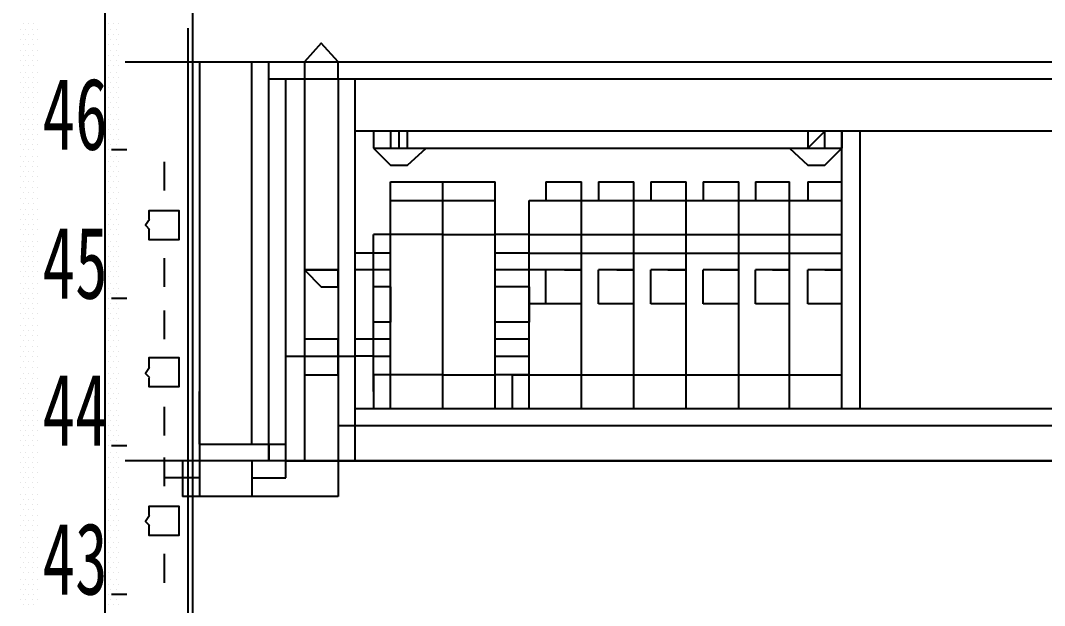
# Model space of a CAD drawing. Header units: metres. Extents: x 17 to 1264, y 17 to 859.
# Drawn here: x 160.3 to 247.5, y 627.5 to 677.3 of the extents above; entities that cross this region are included whole.
import ezdxf

# ---------------------------------------------------------------- set-up
doc = ezdxf.new("R2010")
doc.units = ezdxf.units.M
for name, color, linetype in [('LINES', 7, 'Continuous'), ('POLYLINES', 4, 'Continuous'), ('TEXTS', 3, 'Continuous')]:
    doc.layers.add(name, color=color, linetype=linetype)

msp = doc.modelspace()

# ---------------------------------------------------------------- linework, layer by layer
at = {"layer": 'LINES'}
for p, q in [((174.95, 98.64), (174.95, 693.94)), ((160.27, 676.51), (160.27, 676.51)), ((160.55, 677.09), (160.55, 677.09)), ((160.7, 676.51), (160.7, 676.51)), ((160.99, 677.09), (160.99, 677.09)), ((161.27, 676.51), (161.27, 676.51)), ((161.42, 677.09), (161.42, 677.09)), ((161.71, 676.51), (161.71, 676.51)), ((167.47, 676.51), (167.47, 676.51)), ((167.75, 677.09), (167.75, 677.09)), ((167.9, 676.51), (167.9, 676.51)), ((168.19, 677.09), (168.19, 677.09)), ((168.47, 676.51), (168.47, 676.51)), ((168.62, 677.09), (168.62, 677.09)), ((160.27, 675.65), (160.27, 675.65)), ((160.55, 676.08), (160.55, 676.08)), ((160.7, 675.65), (160.7, 675.65)), ((160.99, 676.08), (160.99, 676.08)), ((161.27, 675.65), (161.27, 675.65)), ((161.42, 676.08), (161.42, 676.08)), ((161.71, 675.65), (161.71, 675.65)), ((167.47, 675.65), (167.47, 675.65)), ((167.75, 676.08), (167.75, 676.08)), ((167.9, 675.65), (167.9, 675.65)), ((168.19, 676.08), (168.19, 676.08)), ((168.47, 675.65), (168.47, 675.65)), ((168.62, 676.08), (168.62, 676.08)), ((160.27, 674.78), (160.27, 674.78)), ((160.55, 675.22), (160.55, 675.22)), ((160.7, 674.78), (160.7, 674.78)), ((160.99, 675.22), (160.99, 675.22)), ((161.27, 674.78), (161.27, 674.78)), ((161.42, 675.22), (161.42, 675.22)), ((161.71, 674.78), (161.71, 674.78)), ((167.47, 674.78), (167.47, 674.78)), ((167.75, 675.22), (167.75, 675.22)), ((167.9, 674.78), (167.9, 674.78)), ((168.19, 675.22), (168.19, 675.22)), ((168.47, 674.78), (168.47, 674.78)), ((168.62, 675.22), (168.62, 675.22)), ((160.27, 673.92), (160.27, 673.92)), ((160.55, 674.35), (160.55, 674.35)), ((160.7, 673.92), (160.7, 673.92)), ((160.99, 674.35), (160.99, 674.35)), ((161.27, 673.92), (161.27, 673.92)), ((161.42, 674.35), (161.42, 674.35)), ((161.71, 673.92), (161.71, 673.92)), ((167.47, 673.92), (167.47, 673.92)), ((167.75, 674.35), (167.75, 674.35)), ((167.9, 673.92), (167.9, 673.92)), ((168.19, 674.35), (168.19, 674.35)), ((168.47, 673.92), (168.47, 673.92)), ((168.62, 674.35), (168.62, 674.35)), ((169.19, 673.78), (321.26, 673.78)), ((169.63, 673.78), (320.54, 673.78)), ((175.53, 673.78), (175.53, 636.77)), ((179.99, 641.23), (179.99, 673.78)), ((181.43, 641.23), (181.43, 673.78)), ((182.87, 673.78), (188.78, 673.78)), ((160.27, 672.91), (160.27, 672.91)), ((160.55, 673.49), (160.55, 673.49)), ((160.7, 672.91), (160.7, 672.91)), ((160.99, 673.49), (160.99, 673.49)), ((161.27, 672.91), (161.27, 672.91)), ((161.42, 673.49), (161.42, 673.49)), ((161.71, 672.91), (161.71, 672.91)), ((167.47, 672.91), (167.47, 672.91)), ((167.75, 673.49), (167.75, 673.49)), ((167.9, 672.91), (167.9, 672.91)), ((168.19, 673.49), (168.19, 673.49)), ((168.47, 672.91), (168.47, 672.91)), ((168.62, 673.49), (168.62, 673.49)), ((160.27, 672.05), (160.27, 672.05)), ((160.55, 672.48), (160.55, 672.48)), ((160.7, 672.05), (160.7, 672.05)), ((160.99, 672.48), (160.99, 672.48)), ((161.27, 672.05), (161.27, 672.05)), ((161.42, 672.48), (161.42, 672.48)), ((161.71, 672.05), (161.71, 672.05)), ((167.47, 672.05), (167.47, 672.05)), ((167.75, 672.48), (167.75, 672.48)), ((167.9, 672.05), (167.9, 672.05)), ((168.19, 672.48), (168.19, 672.48)), ((168.47, 672.05), (168.47, 672.05)), ((168.62, 672.48), (168.62, 672.48)), ((181.43, 672.34), (187.34, 672.34)), ((182.87, 672.34), (305.71, 672.34)), ((182.87, 639.79), (182.87, 672.34)), ((184.46, 672.34), (305.71, 672.34)), ((184.46, 672.34), (184.46, 639.79)), ((187.34, 672.34), (187.34, 639.79)), ((188.78, 639.79), (188.78, 672.34)), ((160.27, 671.18), (160.27, 671.18)), ((160.55, 671.62), (160.55, 671.62)), ((160.7, 671.18), (160.7, 671.18)), ((160.99, 671.62), (160.99, 671.62)), ((161.27, 671.18), (161.27, 671.18)), ((161.42, 671.62), (161.42, 671.62)), ((161.71, 671.18), (161.71, 671.18)), ((167.47, 671.18), (167.47, 671.18)), ((167.75, 671.62), (167.75, 671.62)), ((167.9, 671.18), (167.9, 671.18)), ((168.19, 671.62), (168.19, 671.62)), ((168.47, 671.18), (168.47, 671.18)), ((168.62, 671.62), (168.62, 671.62)), ((160.27, 670.32), (160.27, 670.32)), ((160.55, 670.75), (160.55, 670.75)), ((160.7, 670.32), (160.7, 670.32)), ((160.99, 670.75), (160.99, 670.75)), ((161.27, 670.32), (161.27, 670.32)), ((161.42, 670.75), (161.42, 670.75)), ((161.71, 670.32), (161.71, 670.32)), ((167.47, 670.32), (167.47, 670.32)), ((167.75, 670.75), (167.75, 670.75)), ((167.9, 670.32), (167.9, 670.32)), ((168.19, 670.75), (168.19, 670.75)), ((168.47, 670.32), (168.47, 670.32)), ((168.62, 670.75), (168.62, 670.75)), ((160.27, 669.31), (160.27, 669.31)), ((160.55, 669.89), (160.55, 669.89)), ((160.7, 669.31), (160.7, 669.31)), ((160.99, 669.89), (160.99, 669.89)), ((161.27, 669.31), (161.27, 669.31)), ((161.42, 669.89), (161.42, 669.89)), ((161.71, 669.31), (161.71, 669.31)), ((167.47, 669.31), (167.47, 669.31)), ((167.75, 669.89), (167.75, 669.89)), ((167.9, 669.31), (167.9, 669.31)), ((168.19, 669.89), (168.19, 669.89)), ((168.47, 669.31), (168.47, 669.31)), ((168.62, 669.89), (168.62, 669.89)), ((160.27, 668.45), (160.27, 668.45)), ((160.55, 668.88), (160.55, 668.88)), ((160.7, 668.45), (160.7, 668.45)), ((160.99, 668.88), (160.99, 668.88)), ((161.27, 668.45), (161.27, 668.45)), ((161.42, 668.88), (161.42, 668.88)), ((161.71, 668.45), (161.71, 668.45)), ((167.47, 668.45), (167.47, 668.45)), ((167.75, 668.88), (167.75, 668.88)), ((167.9, 668.45), (167.9, 668.45)), ((168.19, 668.88), (168.19, 668.88)), ((168.47, 668.45), (168.47, 668.45)), ((168.62, 668.88), (168.62, 668.88)), ((160.27, 667.58), (160.27, 667.58)), ((160.55, 668.02), (160.55, 668.02)), ((160.7, 667.58), (160.7, 667.58)), ((160.99, 668.02), (160.99, 668.02)), ((161.27, 667.58), (161.27, 667.58)), ((161.42, 668.02), (161.42, 668.02)), ((161.71, 667.58), (161.71, 667.58)), ((167.47, 667.58), (167.47, 667.58)), ((167.75, 668.02), (167.75, 668.02)), ((167.9, 667.58), (167.9, 667.58)), ((168.19, 668.02), (168.19, 668.02)), ((168.47, 667.58), (168.47, 667.58)), ((168.62, 668.02), (168.62, 668.02)), ((298.36, 667.87), (188.78, 667.87)), ((190.36, 667.87), (190.36, 666.43)), ((192.52, 667.87), (192.52, 666.43)), ((230.25, 644.26), (230.25, 667.87)), ((230.25, 667.87), (230.25, 666.43)), ((231.83, 644.26), (231.83, 667.87)), ((160.27, 666.72), (160.27, 666.72)), ((160.55, 667.15), (160.55, 667.15)), ((160.7, 666.72), (160.7, 666.72)), ((160.99, 667.15), (160.99, 667.15)), ((161.27, 666.72), (161.27, 666.72)), ((161.42, 667.15), (161.42, 667.15)), ((161.71, 666.72), (161.71, 666.72)), ((167.47, 666.72), (167.47, 666.72)), ((167.75, 667.15), (167.75, 667.15)), ((167.9, 666.72), (167.9, 666.72)), ((168.19, 667.15), (168.19, 667.15)), ((168.47, 666.72), (168.47, 666.72)), ((168.62, 667.15), (168.62, 667.15)), ((160.55, 666.29), (160.55, 666.29)), ((160.99, 666.29), (160.99, 666.29)), ((161.42, 666.29), (161.42, 666.29)), ((167.75, 666.29), (167.75, 666.29)), ((169.34, 666.29), (168.04, 666.29)), ((168.19, 666.29), (168.19, 666.29)), ((168.62, 666.29), (168.62, 666.29)), ((190.36, 666.43), (230.25, 666.43)), ((160.27, 665.71), (160.27, 665.71)), ((160.55, 665.28), (160.55, 665.28)), ((160.7, 665.71), (160.7, 665.71)), ((160.99, 665.28), (160.99, 665.28)), ((161.27, 665.71), (161.27, 665.71)), ((161.42, 665.28), (161.42, 665.28)), ((161.71, 665.71), (161.71, 665.71)), ((167.47, 665.71), (167.47, 665.71)), ((167.75, 665.28), (167.75, 665.28)), ((167.9, 665.71), (167.9, 665.71)), ((168.19, 665.28), (168.19, 665.28)), ((168.47, 665.71), (168.47, 665.71)), ((168.62, 665.28), (168.62, 665.28)), ((172.51, 665.28), (172.51, 662.83)), ((160.27, 664.85), (160.27, 664.85)), ((160.55, 664.42), (160.55, 664.42)), ((160.7, 664.85), (160.7, 664.85)), ((160.99, 664.42), (160.99, 664.42)), ((161.27, 664.85), (161.27, 664.85)), ((161.42, 664.42), (161.42, 664.42)), ((161.71, 664.85), (161.71, 664.85)), ((167.47, 664.85), (167.47, 664.85)), ((167.75, 664.42), (167.75, 664.42)), ((167.9, 664.85), (167.9, 664.85)), ((168.19, 664.42), (168.19, 664.42)), ((168.47, 664.85), (168.47, 664.85)), ((168.62, 664.42), (168.62, 664.42)), ((160.27, 663.98), (160.27, 663.98)), ((160.55, 663.55), (160.55, 663.55)), ((160.7, 663.98), (160.7, 663.98)), ((160.99, 663.55), (160.99, 663.55)), ((161.27, 663.98), (161.27, 663.98)), ((161.42, 663.55), (161.42, 663.55)), ((161.71, 663.98), (161.71, 663.98)), ((167.47, 663.98), (167.47, 663.98)), ((167.75, 663.55), (167.75, 663.55)), ((167.9, 663.98), (167.9, 663.98)), ((168.19, 663.55), (168.19, 663.55)), ((168.47, 663.98), (168.47, 663.98)), ((168.62, 663.55), (168.62, 663.55)), ((191.8, 663.55), (200.73, 663.55)), ((191.8, 644.26), (191.8, 663.55)), ((196.27, 644.26), (196.27, 663.55)), ((200.73, 644.26), (200.73, 663.55)), ((205.05, 663.55), (208.07, 663.55)), ((205.05, 663.55), (205.05, 661.97)), ((208.07, 661.97), (208.07, 663.55)), ((209.51, 663.55), (212.54, 663.55)), ((209.51, 663.55), (209.51, 661.97)), ((212.54, 661.97), (212.54, 663.55)), ((213.98, 663.55), (213.98, 661.97)), ((213.98, 663.55), (217, 663.55)), ((217, 661.97), (217, 663.55)), ((218.44, 663.55), (218.44, 661.97)), ((218.44, 663.55), (221.47, 663.55)), ((221.47, 661.97), (221.47, 663.55)), ((222.91, 663.55), (225.79, 663.55)), ((222.91, 663.55), (222.91, 661.97)), ((225.79, 661.97), (225.79, 663.55)), ((227.37, 663.55), (230.25, 663.55)), ((227.37, 663.55), (227.37, 661.97)), ((230.25, 661.97), (230.25, 663.55)), ((160.27, 663.12), (160.27, 663.12)), ((160.55, 662.69), (160.55, 662.69)), ((160.7, 663.12), (160.7, 663.12)), ((160.99, 662.69), (160.99, 662.69)), ((161.27, 663.12), (161.27, 663.12)), ((161.42, 662.69), (161.42, 662.69)), ((161.71, 663.12), (161.71, 663.12)), ((167.47, 663.12), (167.47, 663.12)), ((167.75, 662.69), (167.75, 662.69)), ((167.9, 663.12), (167.9, 663.12)), ((168.19, 662.69), (168.19, 662.69)), ((168.47, 663.12), (168.47, 663.12)), ((168.62, 662.69), (168.62, 662.69)), ((160.27, 662.11), (160.27, 662.11)), ((160.55, 661.68), (160.55, 661.68)), ((160.7, 662.11), (160.7, 662.11)), ((160.99, 661.68), (160.99, 661.68)), ((161.27, 662.11), (161.27, 662.11)), ((161.42, 661.68), (161.42, 661.68)), ((161.71, 662.11), (161.71, 662.11)), ((167.47, 662.11), (167.47, 662.11)), ((167.75, 661.68), (167.75, 661.68)), ((167.9, 662.11), (167.9, 662.11)), ((168.19, 661.68), (168.19, 661.68)), ((168.47, 662.11), (168.47, 662.11)), ((168.62, 661.68), (168.62, 661.68)), ((191.8, 661.97), (200.73, 661.97)), ((203.61, 661.97), (230.25, 661.97)), ((203.61, 644.26), (203.61, 661.97)), ((205.05, 661.97), (208.07, 661.97)), ((205.05, 661.97), (205.05, 661.97)), ((208.07, 644.26), (208.07, 661.97)), ((208.07, 661.97), (208.07, 661.97)), ((209.51, 661.97), (212.54, 661.97)), ((209.51, 661.97), (209.51, 661.97)), ((212.54, 644.26), (212.54, 661.97)), ((212.54, 661.97), (212.54, 661.97)), ((213.98, 661.97), (217, 661.97)), ((213.98, 661.97), (213.98, 661.97)), ((217, 644.26), (217, 661.97)), ((218.44, 661.97), (221.47, 661.97)), ((218.44, 661.97), (218.44, 661.97)), ((221.47, 644.26), (221.47, 661.97)), ((221.47, 661.97), (221.47, 661.97)), ((222.91, 661.97), (225.79, 661.97)), ((222.91, 661.97), (222.91, 661.97)), ((225.79, 644.26), (225.79, 661.97)), ((225.79, 661.97), (225.79, 661.97)), ((227.37, 661.97), (230.25, 661.97)), ((227.37, 661.97), (227.37, 661.97)), ((230.25, 661.97), (230.25, 661.97)), ((160.27, 661.25), (160.27, 661.25)), ((160.55, 660.82), (160.55, 660.82)), ((160.7, 661.25), (160.7, 661.25)), ((160.99, 660.82), (160.99, 660.82)), ((161.27, 661.25), (161.27, 661.25)), ((161.42, 660.82), (161.42, 660.82)), ((161.71, 661.25), (161.71, 661.25)), ((167.47, 661.25), (167.47, 661.25)), ((167.75, 660.82), (167.75, 660.82)), ((167.9, 661.25), (167.9, 661.25)), ((168.19, 660.82), (168.19, 660.82)), ((168.47, 661.25), (168.47, 661.25)), ((168.62, 660.82), (168.62, 660.82)), ((160.27, 660.38), (160.27, 660.38)), ((160.55, 659.95), (160.55, 659.95)), ((160.7, 660.38), (160.7, 660.38)), ((160.99, 659.95), (160.99, 659.95)), ((161.27, 660.38), (161.27, 660.38)), ((161.42, 659.95), (161.42, 659.95)), ((161.71, 660.38), (161.71, 660.38)), ((167.47, 660.38), (167.47, 660.38)), ((167.75, 659.95), (167.75, 659.95)), ((167.9, 660.38), (167.9, 660.38)), ((168.19, 659.95), (168.19, 659.95)), ((168.47, 660.38), (168.47, 660.38)), ((168.62, 659.95), (168.62, 659.95)), ((160.27, 659.52), (160.27, 659.52)), ((160.55, 659.09), (160.55, 659.09)), ((160.7, 659.52), (160.7, 659.52)), ((160.99, 659.09), (160.99, 659.09)), ((161.27, 659.52), (161.27, 659.52)), ((161.42, 659.09), (161.42, 659.09)), ((161.71, 659.52), (161.71, 659.52)), ((167.47, 659.52), (167.47, 659.52)), ((167.75, 659.09), (167.75, 659.09)), ((167.9, 659.52), (167.9, 659.52)), ((168.19, 659.09), (168.19, 659.09)), ((168.47, 659.52), (168.47, 659.52)), ((168.62, 659.09), (168.62, 659.09)), ((190.36, 647.14), (190.36, 659.09)), ((191.8, 659.09), (190.36, 659.09)), ((196.27, 659.09), (191.8, 659.09)), ((196.27, 659.09), (200.73, 659.09)), ((203.61, 659.09), (200.73, 659.09)), ((203.61, 659.09), (230.25, 659.09)), ((160.27, 658.51), (160.27, 658.51)), ((160.55, 658.08), (160.55, 658.08)), ((160.7, 658.51), (160.7, 658.51)), ((160.99, 658.08), (160.99, 658.08)), ((161.27, 658.51), (161.27, 658.51)), ((161.42, 658.08), (161.42, 658.08)), ((161.71, 658.51), (161.71, 658.51)), ((167.47, 658.51), (167.47, 658.51)), ((167.75, 658.08), (167.75, 658.08)), ((167.9, 658.51), (167.9, 658.51)), ((168.19, 658.08), (168.19, 658.08)), ((168.47, 658.51), (168.47, 658.51)), ((168.62, 658.08), (168.62, 658.08)), ((160.27, 657.65), (160.27, 657.65)), ((160.55, 657.22), (160.55, 657.22)), ((160.7, 657.65), (160.7, 657.65)), ((160.99, 657.22), (160.99, 657.22)), ((161.27, 657.65), (161.27, 657.65)), ((161.42, 657.22), (161.42, 657.22)), ((161.71, 657.65), (161.71, 657.65)), ((167.47, 657.65), (167.47, 657.65)), ((167.75, 657.22), (167.75, 657.22)), ((167.9, 657.65), (167.9, 657.65)), ((168.19, 657.22), (168.19, 657.22)), ((168.47, 657.65), (168.47, 657.65)), ((168.62, 657.22), (168.62, 657.22)), ((172.51, 657.07), (172.51, 654.62)), ((190.36, 657.5), (188.78, 657.5)), ((191.8, 657.5), (190.36, 657.5)), ((203.61, 657.5), (200.73, 657.5)), ((203.61, 657.5), (230.25, 657.5)), ((160.27, 656.78), (160.27, 656.78)), ((160.55, 656.35), (160.55, 656.35)), ((160.7, 656.78), (160.7, 656.78)), ((160.99, 656.35), (160.99, 656.35)), ((161.27, 656.78), (161.27, 656.78)), ((161.42, 656.35), (161.42, 656.35)), ((161.71, 656.78), (161.71, 656.78)), ((167.47, 656.78), (167.47, 656.78)), ((167.75, 656.35), (167.75, 656.35)), ((167.9, 656.78), (167.9, 656.78)), ((168.19, 656.35), (168.19, 656.35)), ((168.47, 656.78), (168.47, 656.78)), ((168.62, 656.35), (168.62, 656.35)), ((160.27, 655.92), (160.27, 655.92)), ((160.55, 655.49), (160.55, 655.49)), ((160.7, 655.92), (160.7, 655.92)), ((160.99, 655.49), (160.99, 655.49)), ((161.27, 655.92), (161.27, 655.92)), ((161.42, 655.49), (161.42, 655.49)), ((161.71, 655.92), (161.71, 655.92)), ((167.47, 655.92), (167.47, 655.92)), ((167.75, 655.49), (167.75, 655.49)), ((167.9, 655.92), (167.9, 655.92)), ((168.19, 655.49), (168.19, 655.49)), ((168.47, 655.92), (168.47, 655.92)), ((168.62, 655.49), (168.62, 655.49)), ((184.46, 656.06), (187.34, 656.06)), ((190.36, 656.06), (188.78, 656.06)), ((191.8, 656.06), (190.36, 656.06)), ((203.61, 656.06), (200.73, 656.06)), ((205.05, 656.06), (203.61, 656.06)), ((203.61, 653.18), (203.61, 656.06)), ((205.05, 653.18), (205.05, 656.06)), ((205.05, 656.06), (205.05, 656.06)), ((208.07, 656.06), (205.05, 656.06)), ((206.63, 656.06), (205.05, 656.06)), ((206.63, 656.06), (208.07, 656.06)), ((206.63, 656.06), (206.63, 656.06)), ((208.07, 656.06), (208.07, 656.06)), ((208.07, 653.18), (208.07, 656.06)), ((212.54, 656.06), (209.51, 656.06)), ((211.1, 656.06), (209.51, 656.06)), ((209.51, 656.06), (209.51, 656.06)), ((209.51, 653.18), (209.51, 656.06)), ((211.1, 656.06), (212.54, 656.06)), ((211.1, 656.06), (211.1, 656.06)), ((212.54, 656.06), (212.54, 656.06)), ((212.54, 653.18), (212.54, 656.06)), ((213.98, 656.06), (213.98, 656.06)), ((217, 656.06), (213.98, 656.06)), ((215.42, 656.06), (213.98, 656.06)), ((213.98, 653.18), (213.98, 656.06)), ((215.42, 656.06), (217, 656.06)), ((215.42, 656.06), (215.42, 656.06)), ((217, 656.06), (217, 656.06)), ((217, 653.18), (217, 656.06)), ((218.44, 656.06), (218.44, 656.06)), ((221.47, 656.06), (218.44, 656.06)), ((219.88, 656.06), (218.44, 656.06)), ((218.44, 653.18), (218.44, 656.06)), ((219.88, 656.06), (221.47, 656.06)), ((219.88, 656.06), (219.88, 656.06)), ((221.47, 656.06), (221.47, 656.06)), ((221.47, 653.18), (221.47, 656.06)), ((222.91, 656.06), (222.91, 656.06)), ((225.79, 656.06), (222.91, 656.06)), ((222.91, 653.18), (222.91, 656.06)), ((224.35, 656.06), (222.91, 656.06)), ((224.35, 656.06), (225.79, 656.06)), ((224.35, 656.06), (224.35, 656.06)), ((225.79, 656.06), (225.79, 656.06)), ((225.79, 653.18), (225.79, 656.06)), ((230.25, 656.06), (227.37, 656.06)), ((228.81, 656.06), (227.37, 656.06)), ((227.37, 656.06), (227.37, 656.06)), ((227.37, 653.18), (227.37, 656.06)), ((228.81, 656.06), (230.25, 656.06)), ((228.81, 656.06), (228.81, 656.06)), ((230.25, 656.06), (230.25, 656.06)), ((230.25, 653.18), (230.25, 656.06)), ((160.27, 654.91), (160.27, 654.91)), ((160.55, 654.48), (160.55, 654.48)), ((160.7, 654.91), (160.7, 654.91)), ((160.99, 654.48), (160.99, 654.48)), ((161.27, 654.91), (161.27, 654.91)), ((161.42, 654.48), (161.42, 654.48)), ((161.71, 654.91), (161.71, 654.91)), ((167.47, 654.91), (167.47, 654.91)), ((167.75, 654.48), (167.75, 654.48)), ((167.9, 654.91), (167.9, 654.91)), ((168.19, 654.48), (168.19, 654.48)), ((168.47, 654.91), (168.47, 654.91)), ((168.62, 654.48), (168.62, 654.48)), ((191.8, 654.62), (190.36, 654.62)), ((191.8, 654.62), (191.8, 651.6)), ((203.61, 654.62), (200.73, 654.62)), ((203.61, 654.62), (203.61, 651.6)), ((160.27, 654.05), (160.27, 654.05)), ((160.55, 653.62), (160.55, 653.62)), ((160.7, 654.05), (160.7, 654.05)), ((160.99, 653.62), (160.99, 653.62)), ((161.27, 654.05), (161.27, 654.05)), ((161.42, 653.62), (161.42, 653.62)), ((161.71, 654.05), (161.71, 654.05)), ((167.47, 654.05), (167.47, 654.05)), ((167.75, 653.62), (167.75, 653.62)), ((167.9, 654.05), (167.9, 654.05)), ((169.34, 653.62), (168.04, 653.62)), ((168.19, 653.62), (168.19, 653.62)), ((168.47, 654.05), (168.47, 654.05)), ((168.62, 653.62), (168.62, 653.62)), ((160.27, 653.18), (160.27, 653.18)), ((160.55, 652.75), (160.55, 652.75)), ((160.7, 653.18), (160.7, 653.18)), ((160.99, 652.75), (160.99, 652.75)), ((161.27, 653.18), (161.27, 653.18)), ((161.42, 652.75), (161.42, 652.75)), ((161.71, 653.18), (161.71, 653.18)), ((167.47, 653.18), (167.47, 653.18)), ((167.75, 652.75), (167.75, 652.75)), ((167.9, 653.18), (167.9, 653.18)), ((168.19, 652.75), (168.19, 652.75)), ((168.47, 653.18), (168.47, 653.18)), ((168.62, 652.75), (168.62, 652.75)), ((191.8, 653.18), (191.8, 653.18)), ((205.05, 653.18), (203.61, 653.18)), ((203.61, 653.18), (203.61, 653.18)), ((208.07, 653.18), (205.05, 653.18)), ((208.07, 653.18), (208.07, 653.18)), ((212.54, 653.18), (209.51, 653.18)), ((209.51, 653.18), (209.51, 653.18)), ((212.54, 653.18), (212.54, 653.18)), ((217, 653.18), (213.98, 653.18)), ((213.98, 653.18), (213.98, 653.18)), ((217, 653.18), (217, 653.18)), ((221.47, 653.18), (218.44, 653.18)), ((218.44, 653.18), (218.44, 653.18)), ((221.47, 653.18), (221.47, 653.18)), ((225.79, 653.18), (222.91, 653.18)), ((222.91, 653.18), (222.91, 653.18)), ((225.79, 653.18), (225.79, 653.18)), ((230.25, 653.18), (227.37, 653.18)), ((227.37, 653.18), (227.37, 653.18)), ((230.25, 653.18), (230.25, 653.18)), ((160.27, 652.32), (160.27, 652.32)), ((160.55, 651.89), (160.55, 651.89)), ((160.7, 652.32), (160.7, 652.32)), ((160.99, 651.89), (160.99, 651.89)), ((161.27, 652.32), (161.27, 652.32)), ((161.42, 651.89), (161.42, 651.89)), ((161.71, 652.32), (161.71, 652.32)), ((167.47, 652.32), (167.47, 652.32)), ((167.75, 651.89), (167.75, 651.89)), ((167.9, 652.32), (167.9, 652.32)), ((168.19, 651.89), (168.19, 651.89)), ((168.47, 652.32), (168.47, 652.32)), ((168.62, 651.89), (168.62, 651.89)), ((172.51, 652.61), (172.51, 650.16)), ((160.27, 651.31), (160.27, 651.31)), ((160.7, 651.31), (160.7, 651.31)), ((161.27, 651.31), (161.27, 651.31)), ((161.71, 651.31), (161.71, 651.31)), ((167.47, 651.31), (167.47, 651.31)), ((167.9, 651.31), (167.9, 651.31)), ((168.47, 651.31), (168.47, 651.31)), ((191.8, 651.6), (190.36, 651.6)), ((203.61, 651.6), (200.73, 651.6)), ((160.27, 650.45), (160.27, 650.45)), ((160.55, 650.88), (160.55, 650.88)), ((160.7, 650.45), (160.7, 650.45)), ((160.99, 650.88), (160.99, 650.88)), ((161.27, 650.45), (161.27, 650.45)), ((161.42, 650.88), (161.42, 650.88)), ((161.71, 650.45), (161.71, 650.45)), ((167.47, 650.45), (167.47, 650.45)), ((167.75, 650.88), (167.75, 650.88)), ((167.9, 650.45), (167.9, 650.45)), ((168.19, 650.88), (168.19, 650.88)), ((168.47, 650.45), (168.47, 650.45)), ((168.62, 650.88), (168.62, 650.88)), ((190.36, 650.16), (188.78, 650.16)), ((191.8, 650.16), (190.36, 650.16)), ((203.61, 650.16), (200.73, 650.16)), ((160.27, 649.58), (160.27, 649.58)), ((160.55, 650.02), (160.55, 650.02)), ((160.7, 649.58), (160.7, 649.58)), ((160.99, 650.02), (160.99, 650.02)), ((161.27, 649.58), (161.27, 649.58)), ((161.42, 650.02), (161.42, 650.02)), ((161.71, 649.58), (161.71, 649.58)), ((167.47, 649.58), (167.47, 649.58)), ((167.75, 650.02), (167.75, 650.02)), ((167.9, 649.58), (167.9, 649.58)), ((168.19, 650.02), (168.19, 650.02)), ((168.47, 649.58), (168.47, 649.58)), ((168.62, 650.02), (168.62, 650.02)), ((160.27, 648.72), (160.27, 648.72)), ((160.55, 649.15), (160.55, 649.15)), ((160.7, 648.72), (160.7, 648.72)), ((160.99, 649.15), (160.99, 649.15)), ((161.27, 648.72), (161.27, 648.72)), ((161.42, 649.15), (161.42, 649.15)), ((161.71, 648.72), (161.71, 648.72)), ((167.47, 648.72), (167.47, 648.72)), ((167.75, 649.15), (167.75, 649.15)), ((167.9, 648.72), (167.9, 648.72)), ((168.19, 649.15), (168.19, 649.15)), ((168.47, 648.72), (168.47, 648.72)), ((168.62, 649.15), (168.62, 649.15)), ((182.87, 648.72), (188.78, 648.72)), ((190.36, 648.72), (188.78, 648.72)), ((190.36, 648.72), (191.8, 648.72)), ((200.73, 648.72), (203.61, 648.72)), ((160.27, 647.71), (160.27, 647.71)), ((160.55, 648.29), (160.55, 648.29)), ((160.7, 647.71), (160.7, 647.71)), ((160.99, 648.29), (160.99, 648.29)), ((161.27, 647.71), (161.27, 647.71)), ((161.42, 648.29), (161.42, 648.29)), ((161.71, 647.71), (161.71, 647.71)), ((167.47, 647.71), (167.47, 647.71)), ((167.75, 648.29), (167.75, 648.29)), ((167.9, 647.71), (167.9, 647.71)), ((168.19, 648.29), (168.19, 648.29)), ((168.47, 647.71), (168.47, 647.71)), ((168.62, 648.29), (168.62, 648.29)), ((160.27, 646.85), (160.27, 646.85)), ((160.55, 647.28), (160.55, 647.28)), ((160.7, 646.85), (160.7, 646.85)), ((160.99, 647.28), (160.99, 647.28)), ((161.27, 646.85), (161.27, 646.85)), ((161.42, 647.28), (161.42, 647.28)), ((161.71, 646.85), (161.71, 646.85)), ((167.47, 646.85), (167.47, 646.85)), ((167.75, 647.28), (167.75, 647.28)), ((167.9, 646.85), (167.9, 646.85)), ((168.19, 647.28), (168.19, 647.28)), ((168.47, 646.85), (168.47, 646.85)), ((168.62, 647.28), (168.62, 647.28)), ((191.8, 647.14), (190.36, 647.14)), ((190.36, 647.14), (190.36, 647.14)), ((190.36, 645.7), (190.36, 647.14)), ((190.36, 647.14), (190.36, 644.26)), ((196.27, 647.14), (191.8, 647.14)), ((196.27, 647.14), (200.73, 647.14)), ((203.61, 647.14), (200.73, 647.14)), ((202.17, 647.14), (203.61, 647.14)), ((202.17, 647.14), (202.17, 647.14)), ((202.17, 647.14), (202.17, 644.26)), ((203.61, 647.14), (230.25, 647.14)), ((203.61, 644.26), (203.61, 647.14)), ((203.61, 647.14), (203.61, 647.14)), ((160.27, 645.98), (160.27, 645.98)), ((160.55, 646.42), (160.55, 646.42)), ((160.7, 645.98), (160.7, 645.98)), ((160.99, 646.42), (160.99, 646.42)), ((161.27, 645.98), (161.27, 645.98)), ((161.42, 646.42), (161.42, 646.42)), ((161.71, 645.98), (161.71, 645.98)), ((167.47, 645.98), (167.47, 645.98)), ((167.75, 646.42), (167.75, 646.42)), ((167.9, 645.98), (167.9, 645.98)), ((168.19, 646.42), (168.19, 646.42)), ((168.47, 645.98), (168.47, 645.98)), ((168.62, 646.42), (168.62, 646.42)), ((160.27, 645.12), (160.27, 645.12)), ((160.55, 645.55), (160.55, 645.55)), ((160.7, 645.12), (160.7, 645.12)), ((160.99, 645.55), (160.99, 645.55)), ((161.27, 645.12), (161.27, 645.12)), ((161.42, 645.55), (161.42, 645.55)), ((161.71, 645.12), (161.71, 645.12)), ((167.47, 645.12), (167.47, 645.12)), ((167.75, 645.55), (167.75, 645.55)), ((167.9, 645.12), (167.9, 645.12)), ((168.19, 645.55), (168.19, 645.55)), ((168.47, 645.12), (168.47, 645.12)), ((168.62, 645.55), (168.62, 645.55)), ((175.53, 641.23), (175.53, 645.7)), ((175.53, 645.7), (175.53, 645.7)), ((160.27, 644.11), (160.27, 644.11)), ((160.55, 644.69), (160.55, 644.69)), ((160.7, 644.11), (160.7, 644.11)), ((160.99, 644.69), (160.99, 644.69)), ((161.27, 644.11), (161.27, 644.11)), ((161.42, 644.69), (161.42, 644.69)), ((161.71, 644.11), (161.71, 644.11)), ((167.47, 644.11), (167.47, 644.11)), ((167.75, 644.69), (167.75, 644.69)), ((167.9, 644.11), (167.9, 644.11)), ((168.19, 644.69), (168.19, 644.69)), ((168.47, 644.11), (168.47, 644.11)), ((168.62, 644.69), (168.62, 644.69)), ((172.51, 644.4), (172.51, 641.95)), ((188.78, 644.26), (298.36, 644.26)), ((191.8, 644.26), (200.73, 644.26)), ((203.61, 644.26), (230.25, 644.26)), ((160.27, 643.25), (160.27, 643.25)), ((160.55, 643.68), (160.55, 643.68)), ((160.7, 643.25), (160.7, 643.25)), ((160.99, 643.68), (160.99, 643.68)), ((161.27, 643.25), (161.27, 643.25)), ((161.42, 643.68), (161.42, 643.68)), ((161.71, 643.25), (161.71, 643.25)), ((167.47, 643.25), (167.47, 643.25)), ((167.75, 643.68), (167.75, 643.68)), ((167.9, 643.25), (167.9, 643.25)), ((168.19, 643.68), (168.19, 643.68)), ((168.47, 643.25), (168.47, 643.25)), ((168.62, 643.68), (168.62, 643.68)), ((160.27, 642.38), (160.27, 642.38)), ((160.55, 642.82), (160.55, 642.82)), ((160.7, 642.38), (160.7, 642.38)), ((160.99, 642.82), (160.99, 642.82)), ((161.27, 642.38), (161.27, 642.38)), ((161.42, 642.82), (161.42, 642.82)), ((161.71, 642.38), (161.71, 642.38)), ((167.47, 642.38), (167.47, 642.38)), ((167.75, 642.82), (167.75, 642.82)), ((167.9, 642.38), (167.9, 642.38)), ((168.19, 642.82), (168.19, 642.82)), ((168.47, 642.38), (168.47, 642.38)), ((168.62, 642.82), (168.62, 642.82)), ((187.34, 642.82), (301.39, 642.82)), ((160.27, 641.52), (160.27, 641.52)), ((160.55, 641.95), (160.55, 641.95)), ((160.7, 641.52), (160.7, 641.52)), ((160.99, 641.95), (160.99, 641.95)), ((161.27, 641.52), (161.27, 641.52)), ((161.42, 641.95), (161.42, 641.95)), ((161.71, 641.52), (161.71, 641.52)), ((167.47, 641.52), (167.47, 641.52)), ((167.75, 641.95), (167.75, 641.95)), ((167.9, 641.52), (167.9, 641.52)), ((168.19, 641.95), (168.19, 641.95)), ((168.47, 641.52), (168.47, 641.52)), ((168.62, 641.95), (168.62, 641.95)), ((160.27, 640.51), (160.27, 640.51)), ((160.55, 641.09), (160.55, 641.09)), ((160.7, 640.51), (160.7, 640.51)), ((160.99, 641.09), (160.99, 641.09)), ((161.27, 640.51), (161.27, 640.51)), ((161.42, 641.09), (161.42, 641.09)), ((161.71, 640.51), (161.71, 640.51)), ((167.47, 640.51), (167.47, 640.51)), ((167.75, 641.09), (167.75, 641.09)), ((167.9, 640.51), (167.9, 640.51)), ((169.34, 641.09), (168.04, 641.09)), ((168.19, 641.09), (168.19, 641.09)), ((168.47, 640.51), (168.47, 640.51)), ((168.62, 641.09), (168.62, 641.09)), ((175.53, 641.23), (182.87, 641.23)), ((182.87, 641.23), (182.87, 641.23)), ((182.87, 639.79), (182.87, 641.23)), ((160.27, 639.65), (160.27, 639.65)), ((160.55, 640.08), (160.55, 640.08)), ((160.7, 639.65), (160.7, 639.65)), ((160.99, 640.08), (160.99, 640.08)), ((161.27, 639.65), (161.27, 639.65)), ((161.42, 640.08), (161.42, 640.08)), ((161.71, 639.65), (161.71, 639.65)), ((167.47, 639.65), (167.47, 639.65)), ((167.75, 640.08), (167.75, 640.08)), ((167.9, 639.65), (167.9, 639.65)), ((168.19, 640.08), (168.19, 640.08)), ((168.47, 639.65), (168.47, 639.65)), ((168.62, 640.08), (168.62, 640.08)), ((194.83, 639.79), (169.19, 639.79)), ((172.51, 640.08), (172.51, 637.63)), ((174.09, 639.79), (174.09, 636.77)), ((179.99, 639.79), (179.99, 636.77)), ((182.87, 639.79), (305.71, 639.79)), ((182.87, 638.35), (182.87, 639.79)), ((187.34, 639.79), (187.34, 636.77)), ((299.8, 639.79), (188.78, 639.79)), ((160.27, 638.78), (160.27, 638.78)), ((160.55, 639.22), (160.55, 639.22)), ((160.7, 638.78), (160.7, 638.78)), ((160.99, 639.22), (160.99, 639.22)), ((161.27, 638.78), (161.27, 638.78)), ((161.42, 639.22), (161.42, 639.22)), ((161.71, 638.78), (161.71, 638.78)), ((167.47, 638.78), (167.47, 638.78)), ((167.75, 639.22), (167.75, 639.22)), ((167.9, 638.78), (167.9, 638.78)), ((168.19, 639.22), (168.19, 639.22)), ((168.47, 638.78), (168.47, 638.78)), ((168.62, 639.22), (168.62, 639.22)), ((160.27, 637.92), (160.27, 637.92)), ((160.55, 638.35), (160.55, 638.35)), ((160.7, 637.92), (160.7, 637.92)), ((160.99, 638.35), (160.99, 638.35)), ((161.27, 637.92), (161.27, 637.92)), ((161.42, 638.35), (161.42, 638.35)), ((161.71, 637.92), (161.71, 637.92)), ((167.47, 637.92), (167.47, 637.92)), ((167.75, 638.35), (167.75, 638.35)), ((167.9, 637.92), (167.9, 637.92)), ((168.19, 638.35), (168.19, 638.35)), ((168.47, 637.92), (168.47, 637.92)), ((168.62, 638.35), (168.62, 638.35)), ((175.53, 638.35), (172.51, 638.35)), ((174.09, 638.35), (174.09, 638.35)), ((174.09, 638.35), (174.09, 636.77)), ((179.99, 638.35), (182.87, 638.35)), ((179.99, 638.35), (181.43, 638.35)), ((181.43, 638.35), (182.87, 638.35)), ((160.55, 637.49), (160.55, 637.49)), ((160.99, 637.49), (160.99, 637.49)), ((161.42, 637.49), (161.42, 637.49)), ((167.75, 637.49), (167.75, 637.49)), ((168.19, 637.49), (168.19, 637.49)), ((168.62, 637.49), (168.62, 637.49)), ((160.27, 636.91), (160.27, 636.91)), ((160.55, 636.48), (160.55, 636.48)), ((160.7, 636.91), (160.7, 636.91)), ((160.99, 636.48), (160.99, 636.48)), ((161.27, 636.91), (161.27, 636.91)), ((161.42, 636.48), (161.42, 636.48)), ((161.71, 636.91), (161.71, 636.91)), ((167.47, 636.91), (167.47, 636.91)), ((167.75, 636.48), (167.75, 636.48)), ((167.9, 636.91), (167.9, 636.91)), ((168.19, 636.48), (168.19, 636.48)), ((168.47, 636.91), (168.47, 636.91)), ((168.62, 636.48), (168.62, 636.48)), ((185.9, 636.77), (174.09, 636.77)), ((174.09, 636.77), (174.09, 636.77)), ((187.34, 636.77), (185.9, 636.77)), ((160.27, 636.05), (160.27, 636.05)), ((160.55, 635.62), (160.55, 635.62)), ((160.7, 636.05), (160.7, 636.05)), ((160.99, 635.62), (160.99, 635.62)), ((161.27, 636.05), (161.27, 636.05)), ((161.42, 635.62), (161.42, 635.62)), ((161.71, 636.05), (161.71, 636.05)), ((167.47, 636.05), (167.47, 636.05)), ((167.75, 635.62), (167.75, 635.62)), ((167.9, 636.05), (167.9, 636.05)), ((168.19, 635.62), (168.19, 635.62)), ((168.47, 636.05), (168.47, 636.05)), ((168.62, 635.62), (168.62, 635.62)), ((160.27, 635.18), (160.27, 635.18)), ((160.55, 634.75), (160.55, 634.75)), ((160.7, 635.18), (160.7, 635.18)), ((160.99, 634.75), (160.99, 634.75)), ((161.27, 635.18), (161.27, 635.18)), ((161.42, 634.75), (161.42, 634.75)), ((161.71, 635.18), (161.71, 635.18)), ((167.47, 635.18), (167.47, 635.18)), ((167.75, 634.75), (167.75, 634.75)), ((167.9, 635.18), (167.9, 635.18)), ((168.19, 634.75), (168.19, 634.75)), ((168.47, 635.18), (168.47, 635.18)), ((168.62, 634.75), (168.62, 634.75)), ((160.27, 634.32), (160.27, 634.32)), ((160.55, 633.89), (160.55, 633.89)), ((160.7, 634.32), (160.7, 634.32)), ((160.99, 633.89), (160.99, 633.89)), ((161.27, 634.32), (161.27, 634.32)), ((161.42, 633.89), (161.42, 633.89)), ((161.71, 634.32), (161.71, 634.32)), ((167.47, 634.32), (167.47, 634.32)), ((167.75, 633.89), (167.75, 633.89)), ((167.9, 634.32), (167.9, 634.32)), ((168.19, 633.89), (168.19, 633.89)), ((168.47, 634.32), (168.47, 634.32)), ((168.62, 633.89), (168.62, 633.89)), ((160.27, 633.31), (160.27, 633.31)), ((160.55, 632.88), (160.55, 632.88)), ((160.7, 633.31), (160.7, 633.31)), ((160.99, 632.88), (160.99, 632.88)), ((161.27, 633.31), (161.27, 633.31)), ((161.42, 632.88), (161.42, 632.88)), ((161.71, 633.31), (161.71, 633.31)), ((167.47, 633.31), (167.47, 633.31)), ((167.75, 632.88), (167.75, 632.88)), ((167.9, 633.31), (167.9, 633.31)), ((168.19, 632.88), (168.19, 632.88)), ((168.47, 633.31), (168.47, 633.31)), ((168.62, 632.88), (168.62, 632.88)), ((160.27, 632.45), (160.27, 632.45)), ((160.55, 632.02), (160.55, 632.02)), ((160.7, 632.45), (160.7, 632.45)), ((160.99, 632.02), (160.99, 632.02)), ((161.27, 632.45), (161.27, 632.45)), ((161.42, 632.02), (161.42, 632.02)), ((161.71, 632.45), (161.71, 632.45)), ((167.47, 632.45), (167.47, 632.45)), ((167.75, 632.02), (167.75, 632.02)), ((167.9, 632.45), (167.9, 632.45)), ((168.19, 632.02), (168.19, 632.02)), ((168.47, 632.45), (168.47, 632.45)), ((168.62, 632.02), (168.62, 632.02)), ((172.51, 631.87), (172.51, 629.42)), ((160.27, 631.58), (160.27, 631.58)), ((160.55, 631.15), (160.55, 631.15)), ((160.7, 631.58), (160.7, 631.58)), ((160.99, 631.15), (160.99, 631.15)), ((161.27, 631.58), (161.27, 631.58)), ((161.42, 631.15), (161.42, 631.15)), ((161.71, 631.58), (161.71, 631.58)), ((167.47, 631.58), (167.47, 631.58)), ((167.75, 631.15), (167.75, 631.15)), ((167.9, 631.58), (167.9, 631.58)), ((168.19, 631.15), (168.19, 631.15)), ((168.47, 631.58), (168.47, 631.58)), ((168.62, 631.15), (168.62, 631.15)), ((160.27, 630.72), (160.27, 630.72)), ((160.55, 630.29), (160.55, 630.29)), ((160.7, 630.72), (160.7, 630.72)), ((160.99, 630.29), (160.99, 630.29)), ((161.27, 630.72), (161.27, 630.72)), ((161.42, 630.29), (161.42, 630.29)), ((161.71, 630.72), (161.71, 630.72)), ((167.47, 630.72), (167.47, 630.72)), ((167.75, 630.29), (167.75, 630.29)), ((167.9, 630.72), (167.9, 630.72)), ((168.19, 630.29), (168.19, 630.29)), ((168.47, 630.72), (168.47, 630.72)), ((168.62, 630.29), (168.62, 630.29)), ((160.27, 629.71), (160.27, 629.71)), ((160.55, 629.28), (160.55, 629.28)), ((160.7, 629.71), (160.7, 629.71)), ((160.99, 629.28), (160.99, 629.28)), ((161.27, 629.71), (161.27, 629.71)), ((161.42, 629.28), (161.42, 629.28)), ((161.71, 629.71), (161.71, 629.71)), ((167.47, 629.71), (167.47, 629.71)), ((167.75, 629.28), (167.75, 629.28)), ((167.9, 629.71), (167.9, 629.71)), ((168.19, 629.28), (168.19, 629.28)), ((168.47, 629.71), (168.47, 629.71)), ((168.62, 629.28), (168.62, 629.28)), ((160.27, 628.85), (160.27, 628.85)), ((160.55, 628.42), (160.55, 628.42)), ((160.7, 628.85), (160.7, 628.85)), ((160.99, 628.42), (160.99, 628.42)), ((161.27, 628.85), (161.27, 628.85)), ((161.42, 628.42), (161.42, 628.42)), ((161.71, 628.85), (161.71, 628.85)), ((167.47, 628.85), (167.47, 628.85)), ((167.75, 628.42), (167.75, 628.42)), ((167.9, 628.85), (167.9, 628.85)), ((169.34, 628.42), (168.04, 628.42)), ((168.19, 628.42), (168.19, 628.42)), ((168.47, 628.85), (168.47, 628.85)), ((168.62, 628.42), (168.62, 628.42)), ((160.27, 627.98), (160.27, 627.98)), ((160.55, 627.55), (160.55, 627.55)), ((160.7, 627.98), (160.7, 627.98)), ((160.99, 627.55), (160.99, 627.55)), ((161.27, 627.98), (161.27, 627.98)), ((161.42, 627.55), (161.42, 627.55)), ((161.71, 627.98), (161.71, 627.98)), ((167.47, 627.98), (167.47, 627.98)), ((167.75, 627.55), (167.75, 627.55)), ((167.9, 627.98), (167.9, 627.98)), ((168.19, 627.55), (168.19, 627.55)), ((168.47, 627.98), (168.47, 627.98)), ((168.62, 627.55), (168.62, 627.55))]:
    msp.add_line(p, q, dxfattribs=at)
at = {"layer": 'POLYLINES'}
for points in [[(167.47, 693.94), (167.47, 551.95), (167.47, 98.64)], [(174.52, 676.66), (174.52, 537.7), (174.52, 98.64)], [(187.34, 673.78), (185.9, 675.36), (184.46, 673.78), (184.46, 672.34), (185.9, 672.34), (187.34, 672.34), (187.34, 673.78)], [(191.8, 667.87), (191.8, 666.43), (193.24, 666.43), (193.24, 667.87)], [(227.37, 667.87), (227.37, 666.43), (228.81, 667.87), (227.37, 667.87)], [(227.37, 667.87), (227.37, 666.43), (228.81, 666.43), (228.81, 667.87)], [(190.36, 666.43), (191.8, 664.99), (193.24, 664.99), (194.83, 666.43)], [(225.79, 666.43), (227.37, 664.99), (228.81, 664.99), (230.25, 666.43)], [(171.21, 659.52), (171.21, 658.66), (173.8, 658.66), (173.8, 661.1), (171.21, 661.1), (171.21, 660.38)], [(171.27, 660.36), (170.92, 659.87), (171.27, 659.51)], [(187.34, 656.06), (185.9, 656.06), (184.46, 656.06), (185.9, 654.62), (187.34, 654.62), (187.34, 656.06)], [(187.34, 648.72), (187.34, 650.16), (185.9, 650.16), (184.46, 650.16), (184.46, 648.72), (184.46, 647.14), (185.9, 647.14), (187.34, 647.14), (187.34, 648.72)], [(171.21, 646.85), (171.21, 646.13), (173.8, 646.13), (173.8, 648.58), (171.21, 648.58), (171.21, 647.71)], [(171.27, 647.75), (170.92, 647.25), (171.27, 646.9)], [(181.43, 639.79), (181.43, 641.23), (181.43, 639.79)], [(181.43, 639.79), (181.43, 641.23), (181.43, 639.79)], [(171.21, 634.32), (171.21, 633.46), (173.8, 633.46), (173.8, 635.9), (171.21, 635.9), (171.21, 635.18)], [(171.27, 635.14), (170.92, 634.64), (171.27, 634.29)]]:
    msp.add_lwpolyline(points, dxfattribs=at)

# ---------------------------------------------------------------- texts
at = {"layer": 'TEXTS', "width": 0.666667}
for s, p in [('46', (162.14, 666.29)), ('45', (162.14, 653.61)), ('44', (162.14, 641.09)), ('43', (162.14, 628.41))]:
    msp.add_text(s, height=6.13, dxfattribs=at).set_placement(p)

doc.saveas('drawing.dxf')
